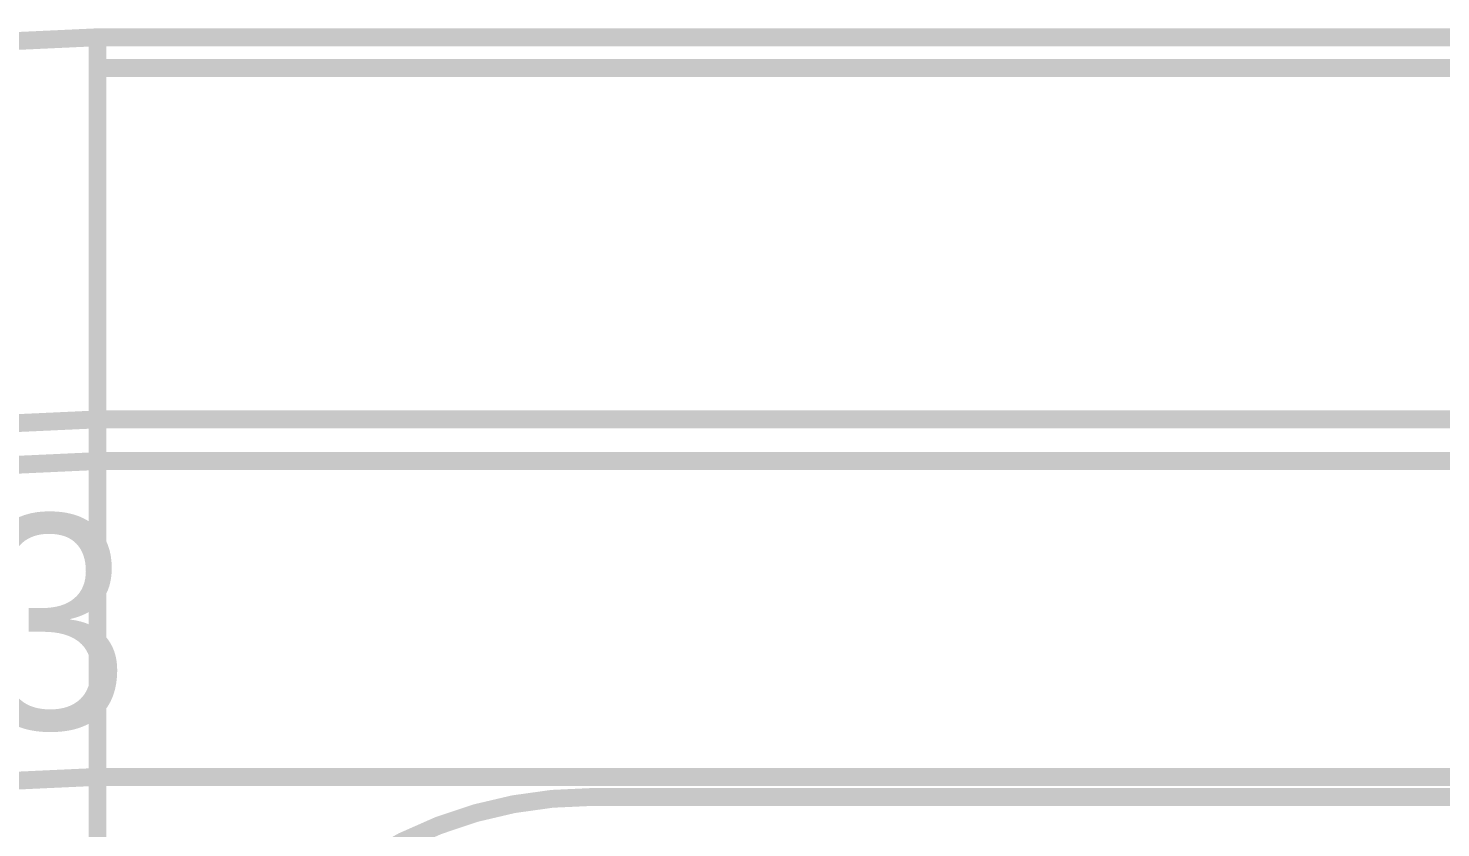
# Model space of a CAD drawing. Header units: millimetres. Extents: x 14 to 185, y 20 to 238.
# Drawn here: x 24.88 to 34.92, y 118.91 to 124.59 of the extents above; entities that cross this region are included whole.
import ezdxf

# ---------------------------------------------------------------- set-up
doc = ezdxf.new("R2010")
doc.units = ezdxf.units.MM
for name, color, linetype in [('BottomOverlay', 54, 'Continuous'), ('Mechanical1', 6, 'Continuous'), ('Mechanical9', 56, 'Continuous'), ('TopOverlay', 2, 'Continuous')]:
    doc.layers.add(name, color=color, linetype=linetype)

# ---------------------------------------------------------------- blocks, each defined once
blk = doc.blocks.new('ADAFRUIT_390_B_12')
at = {"layer": 'BottomOverlay', "const_width": 0.127}
blk.add_lwpolyline([(0, -30.047), (0, -3)], dxfattribs=at)
at = {"layer": 'BottomOverlay', "const_width": 0.0635}
blk.add_lwpolyline([(-0.032, -30.047, 1), (0.032, -30.047, 1)], format="xyb", close=True, dxfattribs=at)
blk.add_lwpolyline([(-0.032, -30.047, 1), (0.032, -30.047, 1)], format="xyb", close=True, dxfattribs=at)
at = {"layer": 'BottomOverlay', "const_width": 0.127}
blk.add_lwpolyline([(3, -33.047, -0.414214), (0, -30.047)], format="xyb", dxfattribs=at)

msp = doc.modelspace()

# ---------------------------------------------------------------- linework, layer by layer
at = {"layer": 'Mechanical1', "const_width": 0.127}
for points in [[(13.672, 112.822, -0.414214), (25.374, 124.524)], [(16.691, 112.822, -0.414481), (25.374, 121.513)], [(18.927, 112.822, -0.414214), (25.374, 119.269)]]:
    msp.add_lwpolyline(points, format="xyb", dxfattribs=at)
for points in [[(25.374, 124.307), (25.374, 124.524)], [(25.374, 124.524), (173.024, 124.524)], [(25.374, 124.305), (173.024, 124.305)], [(25.374, 121.809), (25.374, 124.28)], [(25.374, 121.513), (25.374, 121.809)], [(25.374, 115.502), (25.374, 121.513)], [(25.374, 121.513), (173.024, 121.513)], [(25.374, 119.269), (173.024, 119.269)]]:
    msp.add_lwpolyline(points, dxfattribs=at)
at = {"layer": 'Mechanical1', "const_width": 0.0635}
for points in [[(25.342, 124.524, 1), (25.405, 124.524, 1)], [(25.342, 124.524, 1), (25.405, 124.524, 1)], [(25.342, 124.524, 1), (25.405, 124.524, 1)], [(25.342, 124.307, 1), (25.405, 124.307, 1)], [(25.342, 124.305, 1), (25.405, 124.305, 1)], [(25.342, 124.28, 1), (25.405, 124.28, 1)], [(25.342, 121.809, 1), (25.405, 121.809, 1)], [(25.342, 121.809, 1), (25.405, 121.809, 1)], [(25.342, 121.513, 1), (25.405, 121.513, 1)], [(25.342, 121.513, 1), (25.405, 121.513, 1)], [(25.342, 121.513, 1), (25.405, 121.513, 1)], [(25.342, 121.513, 1), (25.405, 121.513, 1)], [(25.342, 119.269, 1), (25.405, 119.269, 1)], [(25.342, 119.269, 1), (25.405, 119.269, 1)]]:
    msp.add_lwpolyline(points, format="xyb", close=True, dxfattribs=at)
at = {"layer": 'Mechanical9', "const_width": 0.127}
msp.add_lwpolyline([(16.387, 112.822, -0.414214), (25.374, 121.809)], format="xyb", dxfattribs=at)
msp.add_lwpolyline([(25.374, 121.809), (173.024, 121.809)], dxfattribs=at)
at = {"layer": 'Mechanical9', "const_width": 0.0635}
msp.add_lwpolyline([(25.342, 121.809, 1), (25.405, 121.809, 1)], format="xyb", close=True, dxfattribs=at)
msp.add_lwpolyline([(25.342, 121.809, 1), (25.405, 121.809, 1)], format="xyb", close=True, dxfattribs=at)

# ---------------------------------------------------------------- block references
at = {"rotation": 270}
msp.add_blockref('ADAFRUIT_390_B_12', (58.928, 119.126), dxfattribs=at)

# ---------------------------------------------------------------- texts
at = {"layer": 'TopOverlay'}
msp.add_text('Q3', height=1.524, dxfattribs=at).set_placement((22.885, 119.609))

doc.saveas('drawing.dxf')
